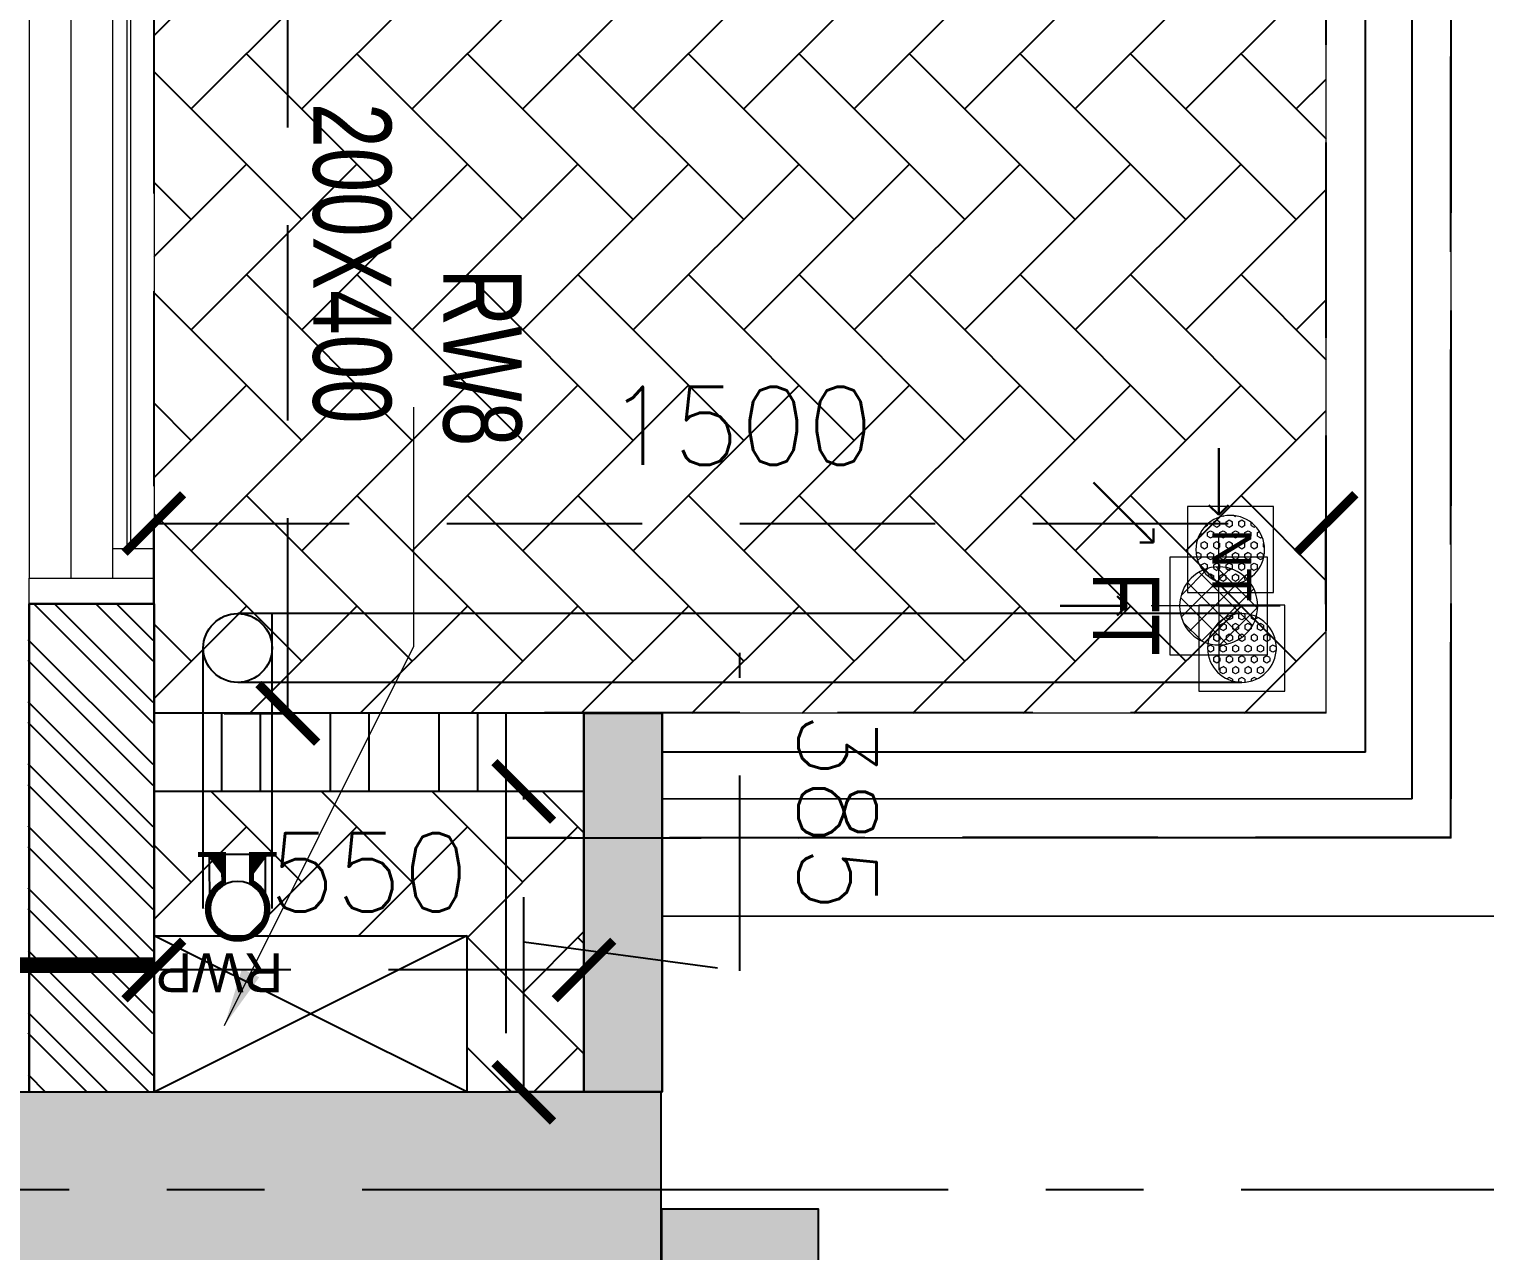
# Model space of a CAD drawing. Header units: millimetres. Extents: x -414464 to 1686, y -90036 to 108605.
# Drawn here: x -103940 to -102077, y -53858 to -52294 of the extents above; entities that cross this region are included whole.
import ezdxf

# ---------------------------------------------------------------- set-up
doc = ezdxf.new("R2010")
doc.units = ezdxf.units.MM
doc.header["$LTSCALE"] = 1000
doc.header["$MEASUREMENT"] = 0
for name, pattern in [('$1$AUDIT_D_120904163729-0', [0]), ('$36$HIDDEN', [0.375, 0.25, -0.125]), ('3BHK-A$1$AUDIT_D_120904163729-0', [0]), ('3BHK-A$1$DASHED', [0.75, 0.5, -0.25]), ('AUDIT_D_120904163729-0', [0]), ('T8(T9 IS SIMILAR) - DIMENSION & TEXTING$1$AUDIT_D_120904163729-0', [0]), ('T8(T9 IS SIMILAR) - DIMENSION & TEXTING$1$HIDDEN', [0.375, 0.25, -0.125]), ('T8(T9 IS SIMILAR) - TYPICAL FLOOR ELEVATION$1$AUDIT_D_120904163729-0', [0]), ('T8(T9 IS SIMILAR)$1$$0$HIDDEN', [0.375, 0.25, -0.125]), ('T8(T9 IS SIMILAR)$1$HIDDEN', [0.375, 0.25, -0.125]), ('T8_REFUGE COLUMNS$1$CENTER2', [1.125, 0.75, -0.125, 0.125, -0.125])]:
    doc.linetypes.add(name, pattern=pattern)
doc.layers.get('0').update_dxf_attribs({"linetype": 'AUDIT_D_120904163729-0'})
for name, color, linetype in [('$0$A-HATCH -160', 251, '$1$AUDIT_D_120904163729-0'), ('$21$A-DIMENSIONS', 2, '$36$HIDDEN'), ('3BHK-A$1$$1$CUT-OUT', 49, 'Continuous'), ('3BHK-A$1$A-DECK SUNK 125', 8, 'Continuous'), ('3BHK-A$1$A-Elev Feature-Chajja', 13, 'Continuous'), ('3BHK-A$1$A-HATCH -160', 251, '3BHK-A$1$AUDIT_D_120904163729-0'), ('3BHK-A$1$CUT-OUT', 49, 'Continuous'), ('3BHK-A$1$ELE 1', 1, 'Continuous'), ('a-rcc', 3, 'Continuous'), ('T8(T9 IS SIMILAR) - DIMENSION & TEXTING$1$A-DIMENSIONS', 2, 'T8(T9 IS SIMILAR) - DIMENSION & TEXTING$1$HIDDEN'), ('T8(T9 IS SIMILAR) - DIMENSION & TEXTING$1$A-PLUMBING', 7, 'T8(T9 IS SIMILAR) - DIMENSION & TEXTING$1$AUDIT_D_120904163729-0'), ('T8(T9 IS SIMILAR) - DIMENSION & TEXTING$1$A-RWS NOS.', 1, 'T8(T9 IS SIMILAR) - DIMENSION & TEXTING$1$AUDIT_D_120904163729-0'), ('T8(T9 IS SIMILAR) - DIMENSION & TEXTING$1$RAILING', 35, 'Continuous'), ('T8(T9 IS SIMILAR) - DIMENSION & TEXTING$1$U-TI-EXT-PIPE', 7, 'Continuous'), ('T8(T9 IS SIMILAR) - DIMENSION & TEXTING$1$U-TI-EXT-SUP', 7, 'Continuous'), ('T8(T9 IS SIMILAR) - DIMENSION & TEXTING$1$U-TI-NT', 7, 'Continuous'), ('T8(T9 IS SIMILAR) - DIMENSION & TEXTING$1$U-TI-TEXT', 7, 'Continuous'), ('T8(T9 IS SIMILAR) - TYPICAL FLOOR ELEVATION$1$A-WALL HATCH', 252, 'T8(T9 IS SIMILAR) - TYPICAL FLOOR ELEVATION$1$AUDIT_D_120904163729-0'), ('T8(T9 IS SIMILAR) - TYPICAL FLOOR ELEVATION$1$A-WALL-FEATURES', 6, 'T8(T9 IS SIMILAR) - TYPICAL FLOOR ELEVATION$1$AUDIT_D_120904163729-0'), ('T8(T9 IS SIMILAR)$1$$6$a-beam 2', 50, 'Continuous'), ('T8(T9 IS SIMILAR)$1$S-BEAM', 20, 'T8(T9 IS SIMILAR)$1$$0$HIDDEN'), ('T8_REFUGE COLUMNS$1$A-CENTERLINE', 193, 'T8_REFUGE COLUMNS$1$CENTER2'), ('T8_REFUGE COLUMNS$1$A-RCC COLS', 3, 'Continuous'), ('T8_TYPICAL COLUMNS$1$A-RCC COLS', 3, 'Continuous')]:
    doc.layers.add(name, color=color, linetype=linetype)
for name, color, linetype, lineweight in [('3BHK-A$1$A-AC PIPE', 151, 'Continuous', 20), ('3BHK-A$1$a-TOI-fixtures', 251, 'Continuous', 0), ('3BHK-A$1$A-WALL- 160', 6, 'Continuous', 30), ('3BHK-A$1$Ele', 8, 'Continuous', 15), ('3BHK-A$1$Window', 4, 'Continuous', 20), ('T8(T9 IS SIMILAR) - DIMENSION & TEXTING$1$a-Text', 4, 'Continuous', 0), ('T8(T9 IS SIMILAR) - DIMENSION & TEXTING$1$R0-18-10-2014-T1-1st Podium Floor Plan$0$Text', 2, 'Continuous', 0), ('T8(T9 IS SIMILAR)$1$D&W', 8, 'Continuous', 25)]:
    doc.layers.add(name, color=color, linetype=linetype, lineweight=lineweight)
doc.layers.add('T8(T9 IS SIMILAR) - DIMENSION & TEXTING$1$U-IPD-75mm RWP PIPE', color=7, linetype='Continuous', true_color=0x2a00ff)
doc.layers.add('T8_REFUGE COLUMNS$1$COL-HATCH', color=7, linetype='Continuous', lineweight=25, true_color=0xa3a3a3)
doc.styles.add('3BHK-A$1$Romans 1', font='romans.shx', dxfattribs={"height": 100})
doc.styles.add('T8(T9 IS SIMILAR) - DIMENSION & TEXTING$1$arial', font='sanss___.ttf')
doc.styles.add('T8(T9 IS SIMILAR) - DIMENSION & TEXTING$1$ARIAL ARROW', font='swisscl.ttf')
doc.styles.add('T8(T9 IS SIMILAR) - DIMENSION & TEXTING$1$Romans 1', font='romans.shx', dxfattribs={"height": 100})
doc.styles.add('T8(T9 IS SIMILAR) - DIMENSION & TEXTING$1$Tahoma', font='tahoma.ttf')
doc.dimstyles.new('3BHK-A$1$ALPINE S', dxfattribs={"dimscale": 0, "dimtxt": 100, "dimasz": 75, "dimexe": 0, "dimexo": 0, "dimgap": 75, "dimtad": 1, "dimdec": 0, "dimzin": 0, "dimdsep": 46, "dimtxsty": '3BHK-A$1$Romans 1', "dimblk": '3BHK-A$1$_ArchTick', "dimcen": 0.09, "dimclrd": 256, "dimclre": 256, "dimclrt": 7, "dimadec": 0, "dimazin": 0, "dimtfac": 1, "dimtdec": 0, "dimtofl": 0, "dimtmove": 1, "dimatfit": 0, "dimldrblk": '3BHK-A$1$_Open90', "dimfxl": 1, "dimtolj": 1, "dimtzin": 0, "dimarcsym": 0})
doc.dimstyles.new('T8(T9 IS SIMILAR) - DIMENSION & TEXTING$1$ALPINE S', dxfattribs={"dimscale": 0, "dimtxt": 100, "dimasz": 75, "dimexe": 0, "dimexo": 0, "dimgap": 75, "dimtad": 1, "dimdec": 0, "dimzin": 0, "dimdsep": 46, "dimtxsty": 'T8(T9 IS SIMILAR) - DIMENSION & TEXTING$1$Romans 1', "dimblk": 'T8(T9 IS SIMILAR) - DIMENSION & TEXTING$1$_ArchTick', "dimcen": 0.09, "dimclrd": 256, "dimclre": 256, "dimclrt": 7, "dimadec": 0, "dimazin": 0, "dimtfac": 1, "dimtdec": 0, "dimtofl": 0, "dimtmove": 1, "dimatfit": 0, "dimldrblk": 'T8(T9 IS SIMILAR) - DIMENSION & TEXTING$1$_Open90', "dimfxl": 1, "dimtolj": 1, "dimtzin": 0, "dimarcsym": 0})
doc.dimstyles.new('T8(T9 IS SIMILAR) - DIMENSION & TEXTING$1$SAMATA STD', dxfattribs={"dimtxt": 100, "dimasz": 50, "dimexe": 50, "dimexo": 50, "dimgap": 10, "dimtad": 0, "dimdec": 0, "dimrnd": 5, "dimzin": 0, "dimdsep": 46, "dimtxsty": 'T8(T9 IS SIMILAR) - DIMENSION & TEXTING$1$Tahoma', "dimblk": 'T8(T9 IS SIMILAR) - DIMENSION & TEXTING$1$_Origin2', "dimcen": -50, "dimdle": 50, "dimclrd": 7, "dimclre": 7, "dimclrt": 7, "dimadec": 0, "dimazin": 0, "dimtfac": 1, "dimtdec": 0, "dimtmove": 1, "dimatfit": 3, "dimfxl": 150, "dimtfill": 1, "dimtolj": 1, "dimtzin": 0, "dimlwd": -1, "dimlwe": -1, "dimarcsym": 0})

# ---------------------------------------------------------------- blocks, each defined once
blk = doc.blocks.new('T8_REFUGE COLUMNS')
at = {"layer": 'T8_REFUGE COLUMNS$1$COL-HATCH', "linetype": 'ByBlock'}
h = blk.add_hatch(color=256, dxfattribs=at)
h.dxf.hatch_style = 1
h.paths.add_polyline_path([(1194132.1, -5714149.9), (1193882.1, -5714149.9), (1193882.1, -5709939.9), (1194132.1, -5709939.9)])
at = {"layer": 'T8_REFUGE COLUMNS$1$A-CENTERLINE'}
blk.add_line((1194007.1, -5714822.3), (1194007.1, -5698573.6), dxfattribs=at)
at = {"layer": 'T8_REFUGE COLUMNS$1$A-RCC COLS', "linetype": 'ByBlock'}
blk.add_lwpolyline([(1194132.1, -5714149.9), (1193882.1, -5714149.9), (1193882.1, -5709939.9), (1194132.1, -5709939.9)], close=True, dxfattribs=at)
blk = doc.blocks.new('T8_TYPICAL COLUMNS')
at = {"layer": 'T8_TYPICAL COLUMNS$1$A-RCC COLS', "linetype": 'ByBlock'}
blk.add_blockref('T8_REFUGE COLUMNS', (0, 0), dxfattribs=at)
blk = doc.blocks.new('3BHK-A$1$2400')
at = {"layer": '3BHK-A$1$Window', "color": 1, "lineweight": 13}
for p, q in [((1151176.5, -5692111.9), (1148842.5, -5692111.9)), ((1149607.5, -5692111.9), (1148880, -5692111.9)), ((1149607.5, -5692165.3), (1148880, -5692165.3)), ((1150373.7, -5692165.3), (1149645, -5692165.3)), ((1150411.2, -5692165.3), (1151176.5, -5692165.3)), ((1149607.5, -5692218.6), (1148842.5, -5692218.6)), ((1150373.7, -5692218.6), (1149645, -5692218.6)), ((1151139, -5692218.6), (1150411.2, -5692218.6)), ((1150373.7, -5692271.9), (1148842.5, -5692271.9)), ((1151139, -5692271.9), (1150411.2, -5692271.9))]:
    blk.add_line(p, q, dxfattribs=at)
at = {"layer": '3BHK-A$1$Window', "color": 5, "lineweight": 13}
for p, q in [((1149607.5, -5692142.2), (1148880, -5692142.2)), ((1149607.5, -5692146.7), (1148880, -5692146.7)), ((1150373.7, -5692183.8), (1149645, -5692183.8)), ((1150373.7, -5692200), (1149645, -5692200)), ((1151139, -5692237.2), (1150411.2, -5692237.2)), ((1151139, -5692253.3), (1150411.2, -5692253.3))]:
    blk.add_line(p, q, dxfattribs=at)
at = {"layer": '3BHK-A$1$Window', "color": 4, "lineweight": 13}
for points in [[(1148842.5, -5692111.9), (1148809.5, -5692111.9), (1148809.5, -5692271.9), (1148842.5, -5692271.9)], [(1148880, -5692146.7), (1148880, -5692165.3), (1148842.5, -5692165.3), (1148842.5, -5692111.9), (1148880, -5692111.9), (1148880, -5692142.2), (1148875.5, -5692142.2), (1148875.5, -5692146.7)], [(1149607.5, -5692146.7), (1149607.5, -5692165.3), (1149645, -5692165.3), (1149645, -5692111.9), (1149607.5, -5692111.9), (1149607.5, -5692142.2), (1149612, -5692142.2), (1149612, -5692146.7)], [(1151209.5, -5692111.9), (1151176.5, -5692111.9), (1151176.5, -5692271.9), (1151209.5, -5692271.9)], [(1149645, -5692200), (1149645, -5692218.6), (1149607.5, -5692218.6), (1149607.5, -5692165.3), (1149645, -5692165.3), (1149645, -5692183.8), (1149640.5, -5692183.8), (1149640.5, -5692200)], [(1150373.7, -5692200), (1150373.7, -5692218.6), (1150411.2, -5692218.6), (1150411.2, -5692165.3), (1150373.7, -5692165.3), (1150373.7, -5692183.8), (1150378.2, -5692183.8), (1150378.2, -5692200)], [(1150411.2, -5692253.3), (1150411.2, -5692271.9), (1150373.7, -5692271.9), (1150373.7, -5692218.6), (1150411.2, -5692218.6), (1150411.2, -5692237.2), (1150406.7, -5692237.2), (1150406.7, -5692253.3)], [(1151139, -5692253.3), (1151139, -5692271.9), (1151176.5, -5692271.9), (1151176.5, -5692218.6), (1151139, -5692218.6), (1151139, -5692237.2), (1151143.5, -5692237.2), (1151143.5, -5692253.3)]]:
    blk.add_lwpolyline(points, close=True, dxfattribs=at)
blk = doc.blocks.new('3BHK-A$1$_ArchTick')
at = {"color": 0, "linetype": 'ByBlock', "const_width": 0.15}
blk.add_lwpolyline([(-0.5, -0.5), (0.5, 0.5)], dxfattribs=at)
blk = doc.blocks.new('3BHK-A$1$_Open90')
at = {"color": 0, "linetype": 'ByBlock', "lineweight": -2}
for p, q in [((0, 0), (-1, 0)), ((-0.5, 0.5), (0, 0)), ((0, 0), (-0.5, -0.5))]:
    blk.add_line(p, q, dxfattribs=at)
blk = doc.blocks.new('T8(T9 IS SIMILAR) - TYPICAL FLOOR ELEVATION')
at = {"layer": 'T8(T9 IS SIMILAR) - TYPICAL FLOOR ELEVATION$1$A-WALL HATCH', "linetype": 'ByBlock'}
h = blk.add_hatch(dxfattribs=at)
h.set_pattern_fill('ZIGZAG', color=256, scale=250)
h.set_pattern_definition([(0, (0, 0), (31.25, 31.25), [31.25, -31.25]), (90, (31.25, 0), (-31.25, 31.25), [31.25, -31.25])])
h.paths.add_polyline_path([(1186332.7, -5719983.5), (1186332.7, -5719683.5), (1186432.7, -5719683.5), (1186432.7, -5719883.5), (1186982.7, -5719883.5), (1186982.7, -5719523.5), (1187082.7, -5719523.5), (1187082.7, -5719983.5)])
h.paths.add_polyline_path([(1190232.7, -5719983.5), (1190232.7, -5719683.5), (1190132.7, -5719683.5), (1190132.7, -5719883.5), (1189582.7, -5719883.5), (1189582.7, -5719523.5), (1189482.7, -5719523.5), (1189482.7, -5719983.5)])
h.paths.add_polyline_path([(1190857.7, -5717933.5), (1190857.7, -5717733.5), (1190757.7, -5717733.5), (1190757.7, -5717933.5)])
h.paths.add_polyline_path([(1193357.7, -5717733.5), (1193357.7, -5717933.5), (1193257.7, -5717933.5), (1193257.7, -5717733.5)])
h.paths.add_polyline_path([(1196632.8, -5709938.8), (1196632.8, -5709738.8), (1196532.8, -5709738.8), (1196532.8, -5709938.8)])
h.paths.add_polyline_path([(1194132, -5709738.8), (1194132, -5709938.8), (1194032, -5709938.8), (1194032, -5709738.8)])
h.paths.add_polyline_path([(1195742.7, -5701889.7), (1196212.8, -5701889.7), (1196212.8, -5702349.7), (1196112.8, -5702349.7), (1196112.8, -5701989.7), (1195742.7, -5701989.7)])
h.paths.add_polyline_path([(1198312.8, -5702349.7), (1198312.8, -5701889.7), (1199132.6, -5701889.7), (1199132.6, -5701989.7), (1198412.8, -5701989.7), (1198412.8, -5702349.7)])
h.paths.add_polyline_path([(1199662.5, -5701090.3), (1199662.5, -5700890.3), (1199762.5, -5700890.3), (1199762.5, -5701090.3)])
h.paths.add_polyline_path([(1201862.6, -5700890.3), (1201862.6, -5701090.3), (1201962.6, -5701090.3), (1201962.6, -5700890.3)])
h.paths.add_polyline_path([(1210681.9, -5700890.3), (1210681.9, -5701090.3), (1210581.9, -5701090.3), (1210581.9, -5700890.3)])
h.paths.add_polyline_path([(1212882, -5701090.3), (1212882, -5700890.3), (1212782, -5700890.3), (1212782, -5701090.3)])
h.paths.add_polyline_path([(1214231.8, -5702349.7), (1214231.8, -5701889.7), (1213412.3, -5701889.7), (1213412.3, -5701989.7), (1214131.8, -5701989.7), (1214131.8, -5702349.7)])
h.paths.add_polyline_path([(1216801.9, -5701889.7), (1216331.8, -5701889.7), (1216331.8, -5702349.7), (1216431.8, -5702349.7), (1216431.8, -5701989.7), (1216801.9, -5701989.7)])
h.paths.add_polyline_path([(1215911.7, -5709938.8), (1215911.7, -5709738.8), (1216011.7, -5709738.8), (1216011.7, -5709938.8)])
h.paths.add_polyline_path([(1218412.5, -5709738.8), (1218412.5, -5709938.8), (1218512.5, -5709938.8), (1218512.5, -5709738.8)])
h.paths.add_polyline_path([(1221686.9, -5717933.5), (1221686.9, -5717733.5), (1221786.9, -5717733.5), (1221786.9, -5717933.5)])
h.paths.add_polyline_path([(1219186.9, -5717733.5), (1219186.9, -5717933.5), (1219286.9, -5717933.5), (1219286.9, -5717733.5)])
h.paths.add_polyline_path([(1222311.8, -5719983.5), (1222311.8, -5719683.5), (1222411.8, -5719683.5), (1222411.8, -5719883.5), (1222961.8, -5719883.5), (1222961.8, -5719523.5), (1223061.8, -5719523.5), (1223061.8, -5719983.5)])
h.paths.add_polyline_path([(1226211.8, -5719983.5), (1226211.8, -5719683.5), (1226111.8, -5719683.5), (1226111.8, -5719883.5), (1225561.8, -5719883.5), (1225561.8, -5719523.5), (1225461.8, -5719523.5), (1225461.8, -5719983.5)])
h.paths.add_polyline_path([(1217001.9, -5727584.6), (1216901.9, -5727584.6), (1216901.9, -5727784.6), (1216356.8, -5727784.6), (1216356.8, -5727424.6), (1216256.8, -5727424.6), (1216256.8, -5727884.6), (1217001.9, -5727884.6)])
h.paths.add_polyline_path([(1214156.8, -5727424.6), (1214056.8, -5727424.6), (1214056.8, -5727784.6), (1213412.3, -5727784.6), (1213412.3, -5727884.6), (1214156.8, -5727884.6)])
h.paths.add_polyline_path([(1210681.9, -5728884), (1210681.9, -5728684), (1210581.9, -5728684), (1210581.9, -5728884)])
h.paths.add_polyline_path([(1212882, -5728684), (1212882, -5728884), (1212782, -5728884), (1212782, -5728684)])
h.paths.add_polyline_path([(1201862.6, -5728884), (1201862.6, -5728684), (1201962.6, -5728684), (1201962.6, -5728884)])
h.paths.add_polyline_path([(1199662.5, -5728684), (1199662.5, -5728884), (1199762.5, -5728884), (1199762.5, -5728684)])
h.paths.add_polyline_path([(1198387.7, -5727424.6), (1198487.7, -5727424.6), (1198487.7, -5727784.6), (1199132.3, -5727784.6), (1199132.3, -5727884.6), (1198387.7, -5727884.6)])
h.paths.add_polyline_path([(1195542.6, -5727584.6), (1195642.6, -5727584.6), (1195642.6, -5727784.6), (1196187.7, -5727784.6), (1196187.7, -5727424.6), (1196287.7, -5727424.6), (1196287.7, -5727884.6), (1195542.6, -5727884.6)])
at = {"layer": 'T8(T9 IS SIMILAR) - TYPICAL FLOOR ELEVATION$1$A-WALL-FEATURES', "linetype": 'ByBlock', "elevation": 0}
blk.add_lwpolyline([(1193656.8, -5709938.9), (1193657.2, -5708828.8), (1190532.7, -5708828.7), (1190532.8, -5709227.8)], dxfattribs=at)
blk.add_lwpolyline([(1194132, -5709738.8), (1194132, -5709938.8), (1194032, -5709938.8), (1194032, -5709738.8)], close=True, dxfattribs=at)
blk = doc.blocks.new('T8(T9 IS SIMILAR) - DIMENSION & TEXTING$1$_ArchTick')
at = {"color": 0, "linetype": 'ByBlock', "const_width": 0.15}
blk.add_lwpolyline([(-0.5, -0.5), (0.5, 0.5)], dxfattribs=at)
blk = doc.blocks.new('*D1419')
at = {"layer": 'T8(T9 IS SIMILAR) - DIMENSION & TEXTING$1$A-DIMENSIONS', "linetype": 'T8(T9 IS SIMILAR) - DIMENSION & TEXTING$1$HIDDEN', "lineweight": -2, "transparency": 16777216}
for p, q in [((1190232.7, -5710498.9), (1190232.7, -5710417.4)), ((1193397.6, -5710498.9), (1193397.6, -5710417.4))]:
    blk.add_line(p, q, dxfattribs=at)
at = {"layer": 'T8(T9 IS SIMILAR) - DIMENSION & TEXTING$1$A-DIMENSIONS', "lineweight": -2, "transparency": 16777216}
blk.add_line((1193397.6, -5710417.4), (1190232.7, -5710417.4), dxfattribs=at)
at = {"layer": 'T8(T9 IS SIMILAR) - DIMENSION & TEXTING$1$A-DIMENSIONS', "linetype": 'ByBlock', "lineweight": -2, "transparency": 16777216, "xscale": 75, "yscale": 75, "zscale": 75, "rotation": 180}
blk.add_blockref('T8(T9 IS SIMILAR) - DIMENSION & TEXTING$1$_ArchTick', (1190232.7, -5710417.4), dxfattribs=at)
at = {"layer": 'T8(T9 IS SIMILAR) - DIMENSION & TEXTING$1$A-DIMENSIONS', "linetype": 'ByBlock', "lineweight": -2, "transparency": 16777216, "xscale": 75, "yscale": 75, "zscale": 75}
blk.add_blockref('T8(T9 IS SIMILAR) - DIMENSION & TEXTING$1$_ArchTick', (1193397.6, -5710417.4), dxfattribs=at)
at = {"layer": 'T8(T9 IS SIMILAR) - DIMENSION & TEXTING$1$A-DIMENSIONS', "color": 7, "linetype": 'ByBlock', "transparency": 16777216, "insert": (1191815.2, -5710292.4), "char_height": 100, "attachment_point": 5, "style": 'T8(T9 IS SIMILAR) - DIMENSION & TEXTING$1$Romans 1'}
blk.add_mtext('\\A1;3165', dxfattribs=at)
blk = doc.blocks.new('T8(T9 IS SIMILAR) - DIMENSION & TEXTING$1$_Open90')
at = {"color": 0, "linetype": 'ByBlock', "lineweight": -2}
for p, q in [((-0.5, 0.5), (0, 0)), ((0, 0), (-1, 0)), ((0, 0), (-0.5, -0.5))]:
    blk.add_line(p, q, dxfattribs=at)
blk = doc.blocks.new('*D1420')
at = {"layer": 'T8(T9 IS SIMILAR) - DIMENSION & TEXTING$1$A-DIMENSIONS', "linetype": 'T8(T9 IS SIMILAR) - DIMENSION & TEXTING$1$HIDDEN', "lineweight": -2, "transparency": 16777216}
for p, q in [((1193257.9, -5709088.9), (1193154.5, -5709088.9)), ((1193257.9, -5710588.9), (1193154.5, -5710588.9))]:
    blk.add_line(p, q, dxfattribs=at)
at = {"layer": 'T8(T9 IS SIMILAR) - DIMENSION & TEXTING$1$A-DIMENSIONS', "lineweight": -2, "transparency": 16777216}
blk.add_line((1193154.5, -5710588.9), (1193154.5, -5709088.9), dxfattribs=at)
at = {"layer": 'T8(T9 IS SIMILAR) - DIMENSION & TEXTING$1$A-DIMENSIONS', "linetype": 'ByBlock', "lineweight": -2, "transparency": 16777216, "xscale": 75, "yscale": 75, "zscale": 75}
for p, rotation in [((1193154.5, -5709088.9), 90), ((1193154.5, -5710588.9), 270)]:
    blk.add_blockref('T8(T9 IS SIMILAR) - DIMENSION & TEXTING$1$_ArchTick', p, dxfattribs=dict(at, rotation=rotation))
at = {"layer": 'T8(T9 IS SIMILAR) - DIMENSION & TEXTING$1$A-DIMENSIONS', "color": 7, "linetype": 'ByBlock', "transparency": 16777216, "insert": (1193029.5, -5709838.9), "char_height": 100, "attachment_point": 5, "rotation": 90, "style": 'T8(T9 IS SIMILAR) - DIMENSION & TEXTING$1$Romans 1'}
blk.add_mtext('\\A1;1500', dxfattribs=at)
blk = doc.blocks.new('*D1421')
at = {"layer": 'T8(T9 IS SIMILAR) - DIMENSION & TEXTING$1$A-DIMENSIONS', "lineweight": -2, "transparency": 16777216}
for p, q in [((1193727.2, -5709839.1), (1193320.1, -5709839.1)), ((1193690.1, -5710115.5), (1193727.2, -5709839.1)), ((1193882.7, -5710115.5), (1193497.6, -5710115.5))]:
    blk.add_line(p, q, dxfattribs=at)
at = {"layer": 'T8(T9 IS SIMILAR) - DIMENSION & TEXTING$1$A-DIMENSIONS', "linetype": 'T8(T9 IS SIMILAR) - DIMENSION & TEXTING$1$HIDDEN', "lineweight": -2, "transparency": 16777216}
for p, q in [((1193497.6, -5710073.9), (1193497.6, -5710115.5)), ((1193882.7, -5710073.9), (1193882.7, -5710115.5))]:
    blk.add_line(p, q, dxfattribs=at)
at = {"layer": 'T8(T9 IS SIMILAR) - DIMENSION & TEXTING$1$A-DIMENSIONS', "linetype": 'ByBlock', "lineweight": -2, "transparency": 16777216, "xscale": 75, "yscale": 75, "zscale": 75, "rotation": 180}
blk.add_blockref('T8(T9 IS SIMILAR) - DIMENSION & TEXTING$1$_ArchTick', (1193497.6, -5710115.5), dxfattribs=at)
at = {"layer": 'T8(T9 IS SIMILAR) - DIMENSION & TEXTING$1$A-DIMENSIONS', "linetype": 'ByBlock', "lineweight": -2, "transparency": 16777216, "xscale": 75, "yscale": 75, "zscale": 75}
blk.add_blockref('T8(T9 IS SIMILAR) - DIMENSION & TEXTING$1$_ArchTick', (1193882.7, -5710115.5), dxfattribs=at)
at = {"layer": 'T8(T9 IS SIMILAR) - DIMENSION & TEXTING$1$A-DIMENSIONS', "color": 7, "linetype": 'ByBlock', "transparency": 16777216, "insert": (1193523.7, -5709714.1), "char_height": 100, "attachment_point": 5, "style": 'T8(T9 IS SIMILAR) - DIMENSION & TEXTING$1$Romans 1'}
blk.add_mtext('\\A1;385', dxfattribs=at)
blk = doc.blocks.new('*D1422')
at = {"layer": 'T8(T9 IS SIMILAR) - DIMENSION & TEXTING$1$A-DIMENSIONS', "linetype": 'T8(T9 IS SIMILAR) - DIMENSION & TEXTING$1$HIDDEN', "lineweight": -2, "transparency": 16777216}
for p, q in [((1193674.7, -5710038.5), (1193726.1, -5710038.5)), ((1193674.7, -5710588.9), (1193726.1, -5710588.9))]:
    blk.add_line(p, q, dxfattribs=at)
at = {"layer": 'T8(T9 IS SIMILAR) - DIMENSION & TEXTING$1$A-DIMENSIONS', "lineweight": -2, "transparency": 16777216}
blk.add_line((1193726.1, -5710038.5), (1193726.1, -5710588.9), dxfattribs=at)
at = {"layer": 'T8(T9 IS SIMILAR) - DIMENSION & TEXTING$1$A-DIMENSIONS', "linetype": 'ByBlock', "lineweight": -2, "transparency": 16777216, "xscale": 75, "yscale": 75, "zscale": 75}
for p, rotation in [((1193726.1, -5710038.5), 90), ((1193726.1, -5710588.9), 270)]:
    blk.add_blockref('T8(T9 IS SIMILAR) - DIMENSION & TEXTING$1$_ArchTick', p, dxfattribs=dict(at, rotation=rotation))
at = {"layer": 'T8(T9 IS SIMILAR) - DIMENSION & TEXTING$1$A-DIMENSIONS', "color": 7, "linetype": 'ByBlock', "transparency": 16777216, "insert": (1193601.1, -5710313.7), "char_height": 100, "attachment_point": 5, "rotation": 90, "style": 'T8(T9 IS SIMILAR) - DIMENSION & TEXTING$1$Romans 1'}
blk.add_mtext('\\A1;550', dxfattribs=at)
blk = doc.blocks.new('*U428')
at = {"layer": 'T8(T9 IS SIMILAR) - DIMENSION & TEXTING$1$RAILING', "color": 8, "linetype": 'Continuous'}
for points in [[(0.67, 0.4), (0.86, 0.88), (0.31, 0.16)], [(0.67, 0.4), (0.31, 0.16), (0.86, 0.16)], [(0.67, 0.4), (0.86, 0.16), (0.86, 0.88)]]:
    blk.add_solid(points, dxfattribs=at)
blk = doc.blocks.new('*U429')
at = {"layer": 'T8(T9 IS SIMILAR) - DIMENSION & TEXTING$1$RAILING', "color": 8, "linetype": 'Continuous', "extrusion": (0, 0, -1)}
for points in [[(-3.34, 0.4), (-3.16, 0.88), (-3.7, 0.16)], [(-3.34, 0.4), (-3.16, 0.16), (-3.16, 0.88)], [(-3.34, 0.4), (-3.7, 0.16), (-3.16, 0.16)]]:
    blk.add_solid(points, dxfattribs=at)
blk = doc.blocks.new('T8(T9 IS SIMILAR) - DIMENSION & TEXTING$1$SUP')
at = {"layer": 'T8(T9 IS SIMILAR) - DIMENSION & TEXTING$1$U-TI-EXT-SUP', "color": 1, "ltscale": 5}
for p, q in [((13177.168, -14122.156), (13177.168, -14125.488)), ((13180.612, -14122.156), (13180.612, -14125.488))]:
    blk.add_line(p, q, dxfattribs=at)
at = {"layer": 'T8(T9 IS SIMILAR) - DIMENSION & TEXTING$1$U-TI-EXT-SUP', "color": 8}
for p, q in [((13177.43, -14125.363), (13177.904, -14124.736)), ((13177.9, -14124.729), (13177.9, -14125.363)), ((13177.9, -14125.363), (13177.43, -14125.363))]:
    blk.add_line(p, q, dxfattribs=at)
at = {"layer": 'T8(T9 IS SIMILAR) - DIMENSION & TEXTING$1$U-TI-EXT-SUP', "color": 7}
blk.add_line((13179.751, -14125.488), (13178.029, -14125.488), dxfattribs=at)
at = {"layer": 'T8(T9 IS SIMILAR) - DIMENSION & TEXTING$1$U-TI-EXT-SUP', "color": 7, "const_width": 0.3}
blk.add_lwpolyline([(13178.031, -14123.789, -4.115665), (13179.751, -14123.789, 0)], format="xyb", dxfattribs=at)
for points in [[(13178.029, -14125.488), (13178.029, -14123.703)], [(13179.751, -14123.703), (13179.751, -14125.488)], [(13178.033, -14124.35), (13177.162, -14125.5)], [(13179.747, -14124.35), (13180.618, -14125.5)], [(13176.451, -14125.488), (13178.181, -14125.488)], [(13179.602, -14125.488), (13181.305, -14125.488)]]:
    blk.add_lwpolyline(points, dxfattribs=at)
at = {"layer": 'T8(T9 IS SIMILAR) - DIMENSION & TEXTING$1$U-TI-EXT-SUP', "color": 1}
blk.add_circle((13178.891, -14122.123), 1.703, dxfattribs=at)
at = {"layer": 'T8(T9 IS SIMILAR) - DIMENSION & TEXTING$1$U-TI-EXT-SUP', "color": 7}
blk.add_ellipse((13178.889, -14122.156), major_axis=(-1.348, 1.348), ratio=1, start_param=2.825571, end_param=8.127392, dxfattribs=at)
at = {"layer": 'T8(T9 IS SIMILAR) - DIMENSION & TEXTING$1$U-TI-EXT-SUP', "color": 8, "linetype": 'Continuous', "xscale": 0.8610379049555374, "yscale": 0.8610379049555374, "zscale": 0.8610379049555374}
for name in ['*U428', '*U429']:
    blk.add_blockref(name, (13177.162, -14125.5), dxfattribs=at)
blk = doc.blocks.new('T8(T9 IS SIMILAR) - DIMENSION & TEXTING$1$NT')
at = {"layer": 'T8(T9 IS SIMILAR) - DIMENSION & TEXTING$1$a-Text', "lineweight": 0, "ltscale": 0.001}
h = blk.add_hatch(dxfattribs=at)
h.set_pattern_fill('HEX', color=6, scale=2, angle=90, style=0)
h.set_pattern_definition([(90, (757.184838, 130.392763), (-0.009976283, -1e-14), [0.00575981, -0.01151962]), (210, (757.184838, 130.392763), (0.00498814, -0.008639714), [0.00575981, -0.01151962]), (150, (757.184838, 130.398523), (-0.00498814, -0.008639714), [0.00575981, -0.01151962])])
h.paths.add_polyline_path([(756.5957, 132.1504, -1), (756.5957, 132.2604, -1)])
at = {"layer": 'T8(T9 IS SIMILAR) - DIMENSION & TEXTING$1$a-Text', "color": 6, "lineweight": 0}
for p, q in [((756.5266, 132.137), (756.5266, 132.2745)), ((756.5266, 132.2745), (756.6641, 132.2745)), ((756.6641, 132.2745), (756.6641, 132.137)), ((756.6641, 132.137), (756.5266, 132.137))]:
    blk.add_line(p, q, dxfattribs=at)
blk.add_circle((756.5957, 132.2054), 0.055, dxfattribs=at)
blk = doc.blocks.new('T8(T9 IS SIMILAR) - DIMENSION & TEXTING$1$A$C77D62699')
at = {"layer": 'T8(T9 IS SIMILAR) - DIMENSION & TEXTING$1$U-IPD-75mm RWP PIPE', "linetype": 'ByBlock', "elevation": 0}
for points in [[(-14182.4, 4677.6), (-14182.4, 3392.4)], [(-14094.4, 4677.6), (-14094.4, 3392.4)], [(-13804.9, 3436.4), (-14182.4, 3436.4)], [(-13804.9, 3348.4), (-14138.4, 3348.4)]]:
    blk.add_lwpolyline(points, dxfattribs=at)
at = {"layer": 'T8(T9 IS SIMILAR) - DIMENSION & TEXTING$1$U-IPD-75mm RWP PIPE', "linetype": 'ByBlock'}
blk.add_circle((-14138.4, 3392.4, 0), 44, dxfattribs=at)
at = {"layer": 'T8(T9 IS SIMILAR) - DIMENSION & TEXTING$1$U-TI-EXT-PIPE', "xscale": -20.76416868124874, "yscale": 20.76416868124874, "zscale": 20.76416868124874, "rotation": 270.1240371321761}
blk.add_blockref('T8(T9 IS SIMILAR) - DIMENSION & TEXTING$1$SUP', (280021.6, -269620.9, 0), dxfattribs=at)
at = {"layer": 'T8(T9 IS SIMILAR) - DIMENSION & TEXTING$1$U-TI-NT', "color": 8, "lineweight": 0, "xscale": -800.000000005728, "yscale": 800.000000005728, "zscale": 800.000000005728, "rotation": 270.0005630017112}
blk.add_blockref('T8(T9 IS SIMILAR) - DIMENSION & TEXTING$1$NT', (-119896.8, -600600, 0), dxfattribs=at)
at = {"layer": 'T8(T9 IS SIMILAR) - DIMENSION & TEXTING$1$U-TI-NT', "lineweight": 0, "xscale": -800.000000005728, "yscale": 800.000000005728, "zscale": 800.000000005728, "rotation": 90.00056300171119}
blk.add_blockref('T8(T9 IS SIMILAR) - DIMENSION & TEXTING$1$NT', (91494.2, 609940.2, -0.1), dxfattribs=at)
at = {"layer": 'T8(T9 IS SIMILAR) - DIMENSION & TEXTING$1$U-TI-TEXT', "style": 'T8(T9 IS SIMILAR) - DIMENSION & TEXTING$1$arial'}
blk.add_text('NT', height=50, dxfattribs=at).set_placement((-14291, 4639.7, -0.4))
blk.add_text('RWP', height=50, rotation=270, dxfattribs=at).set_placement((-13747.7, 3450.5, 0))
blk = doc.blocks.new('T8(T9 IS SIMILAR) - DIMENSION & TEXTING$1$_Origin2')
at = {"color": 0, "linetype": 'ByBlock', "lineweight": -2}
blk.add_line((-0.5, 0), (-1, 0), dxfattribs=at)
for radius in [0.5, 0.25]:
    blk.add_circle((0, 0), radius, dxfattribs=at)
blk = doc.blocks.new('3BHK-A$1$A$C1DA736AB')
at = {"layer": '3BHK-A$1$a-TOI-fixtures', "linetype": 'ByBlock'}
for points in [[(117, 0.4, 0), (202.3, 0.4, 0)], [(81.7, -82.8, 0), (158.2, -159.9, 0)], [(0.4, -117, 0), (0.4, -202.3, 0)]]:
    blk.add_leader(points, dimstyle='3BHK-A$1$ALPINE S', override={"dimscale": 1, "dimasz": 25, "dimtad": 0, "dimfxl": 5, "dimtfill": 1, "dimarcsym": 1}, dxfattribs=at)
blk = doc.blocks.new('3BHK-A$1$Type-A-First Floor Plan-bottom-up$0$FLOOR TRAP-flat-6')
at = {"layer": '3BHK-A$1$a-TOI-fixtures'}
h = blk.add_hatch(dxfattribs=at)
h.set_pattern_fill('ACET-2D-_USER', color=256, scale=20, angle=45, style=0, double=1, pattern_type=0)
h.set_pattern_definition([(45, (-789896.981, 5385770.066), (-14.142135624, 14.142135624), []), (135, (-789896.981, 5385770.066), (-14.142135624, -14.142135624), [])])
edge = h.paths.add_edge_path()
edge.add_arc((150, 150), 50, 0, 360)
for q in [(150, 228.6), (67.6, 150), (237.4, 150), (150, 63.6)]:
    blk.add_line((150, 150), q, dxfattribs=at)
blk.add_lwpolyline([(87.5, 212.5), (212.5, 212.5), (212.5, 87.5), (87.5, 87.5)], close=True, dxfattribs=at)
blk.add_circle((150, 150), 50, dxfattribs=at)
at = {"layer": '3BHK-A$1$A-WALL- 160', "linetype": 'ByBlock'}
blk.add_blockref('3BHK-A$1$A$C1DA736AB', (149.6, 149.6, 0), dxfattribs=at)
blk = doc.blocks.new('3BHK-A')
at = {"layer": '3BHK-A$1$A-DECK SUNK 125'}
h = blk.add_hatch(dxfattribs=at)
h.set_pattern_fill('AR-HBONE', color=256, scale=25)
h.paths.add_polyline_path([(1193397.4, -5709088.5), (1190792.7, -5709088.7), (1190792.7, -5709388.5), (1190232.7, -5709388.5), (1190232.7, -5710588.5), (1193397.4, -5710588.5)])
h.paths.add_polyline_path([(1193497.4, -5710588.5), (1193497.3, -5710038.5), (1193882.3, -5710038.5), (1193882.3, -5710188.5), (1193682.6, -5710188.5), (1193682.6, -5710588.5)])
at = {"layer": '3BHK-A$1$A-HATCH -160', "linetype": 'ByBlock'}
h = blk.add_hatch(dxfattribs=at)
h.set_pattern_fill('ZIGZAG', color=256, scale=250)
h.set_pattern_definition([(9e-15, (1e-08, 0), (31.25, 31.25), [31.25, -31.25]), (90, (31.25, 0), (-31.25, 31.25), [31.25, -31.25])])
h.paths.add_polyline_path([(1185182.8, -5714749.5), (1186532.7, -5714749.5), (1186532.7, -5714149.5), (1186632.7, -5714149.5), (1186632.7, -5714749.5), (1188712.7, -5714749.5), (1188712.7, -5714049.5), (1189032.5, -5714049.5), (1189032.5, -5714149.5), (1188812.7, -5714149.5), (1188812.7, -5715449.5), (1189032.5, -5715449.5), (1189032.5, -5715549.5), (1188712.7, -5715549.5), (1188712.7, -5714849.5), (1186632.7, -5714849.5), (1186632.7, -5715664.5), (1186532.7, -5715664.5), (1186532.7, -5714849.5), (1185182.8, -5714849.5)])
h.paths.add_polyline_path([(1185182.8, -5713249.5), (1185782.7, -5713249.5), (1185782.7, -5713149.5), (1185182.8, -5713149.5)])
h.paths.add_polyline_path([(1186532.7, -5710699.5), (1186632.7, -5710699.5), (1186632.7, -5713249.5), (1186532.7, -5713249.5)])
h.paths.add_polyline_path([(1186532.7, -5717399.5), (1186632.7, -5717399.5), (1186632.7, -5716414.5), (1186532.7, -5716414.5)])
h.paths.add_polyline_path([(1194902.2, -5715375), (1194082.3, -5715375), (1194082.3, -5715475), (1194902.2, -5715475)])
h.paths.add_polyline_path([(1195782.2, -5715375), (1196682.2, -5715375), (1196682.2, -5715475), (1195782.2, -5715475)])
h.paths.add_polyline_path([(1194132.5, -5714149.9), (1196532.4, -5714149.9), (1196532.4, -5714049.9), (1194132.5, -5714049.9)])
h.paths.add_polyline_path([(1197432.4, -5711800.2), (1197532.4, -5711800.2), (1197532.4, -5714149.9), (1197432.4, -5714149.9)])
h.paths.add_polyline_path([(1198282.4, -5714149.9), (1198958.7, -5714149.9), (1198958.7, -5714049.9), (1198282.4, -5714049.9)])
h.paths.add_polyline_path([(1196871.9, -5720208.6), (1196082.2, -5720209.7), (1196082.3, -5720109.7), (1196082.2, -5720109.7), (1196182.2, -5720109.7), (1196871.9, -5720108.6)])
h.paths.add_polyline_path([(1193397.2, -5709939.9), (1193882.3, -5709939.6), (1193882.3, -5710040.1), (1193397.3, -5710040.1)])
h.paths.add_polyline_path([(1186632.7, -5708554.7), (1187192.3, -5708554.8), (1187192.3, -5708654.7), (1186632.7, -5708654.7)])
h.paths.add_polyline_path([(1194182.3, -5715724), (1194082.3, -5715724), (1194082.3, -5715474), (1194182.3, -5715474)])
h = blk.add_hatch(dxfattribs=at)
h.set_pattern_fill('ANSI32', color=256, scale=150)
h.set_pattern_definition([(45, (-0.65, 1285.594), (-39.77475644, 39.77475644), []), (45, (25.864, 1285.594), (-39.77475644, 39.77475644), [])])
h.paths.add_polyline_path([(1193257.5, -5710589.8), (1193882.6, -5710590), (1193882.6, -5710749.9), (1193257.5, -5710749.8)])
at = {"layer": '3BHK-A$1$$1$CUT-OUT', "elevation": 0}
blk.add_lwpolyline([(1193497.4, -5710588.5), (1193497.3, -5710038.5), (1193397.3, -5710038.5), (1193397.4, -5710588.5)], close=True, dxfattribs=at)
at = {"layer": '3BHK-A$1$A-AC PIPE', "linetype": '3BHK-A$1$DASHED', "ltscale": 0.1, "const_width": 20, "elevation": -0.5}
blk.add_lwpolyline([(1193719.8, -5710588.3), (1193719.8, -5710810.7), (1192557.7, -5710810.7)], dxfattribs=at)
at = {"layer": '3BHK-A$1$A-Elev Feature-Chajja', "color": 4, "elevation": 0}
for points in [[(1193497.3, -5710174.2), (1193397.3, -5710174.2), (1193397.3, -5710224.2), (1193497.3, -5710224.2)], [(1193497.3, -5710313.3), (1193397.3, -5710313.3), (1193397.3, -5710363.3), (1193497.3, -5710363.3)], [(1193497.3, -5710452.4), (1193397.3, -5710452.4), (1193397.3, -5710502.4), (1193497.3, -5710502.4)]]:
    blk.add_lwpolyline(points, close=True, dxfattribs=at)
at = {"layer": '3BHK-A$1$A-WALL- 160', "linetype": 'ByBlock'}
for p, q in [((1193257.5, -5710588.5, 0), (1193257.5, -5710748.5, 0)), ((1193257.5, -5710748.5, 0), (1193882.6, -5710748.5, 0))]:
    blk.add_line(p, q, dxfattribs=at)
at = {"layer": '3BHK-A$1$A-WALL- 160', "linetype": 'ByBlock', "elevation": 0}
blk.add_lwpolyline([(1193397.4, -5709938.5), (1193882.3, -5709938.5), (1193882.3, -5710038.5), (1193397.3, -5710038.5)], close=True, dxfattribs=at)
blk.add_lwpolyline([(1193257.5, -5710588.5), (1193882.6, -5710588.5)], dxfattribs=at)
at = {"layer": '3BHK-A$1$CUT-OUT'}
for p, q in [((1193882.3, -5710188.5, 0), (1193682.6, -5710588.5, 0)), ((1193682.6, -5710188.5, 0), (1193882.6, -5710588.5, 0))]:
    blk.add_line(p, q, dxfattribs=at)
at = {"layer": '3BHK-A$1$CUT-OUT', "elevation": 0}
blk.add_lwpolyline([(1193882.6, -5710588.5), (1193682.6, -5710588.5), (1193682.6, -5710188.5), (1193882.6, -5710188.5)], close=True, dxfattribs=at)
at = {"layer": '3BHK-A$1$Ele'}
for p, q in [((1193557.4, -5708928.5, 0), (1190632.7, -5708928.5, 0)), ((1193557.4, -5708928.5, 0), (1193557.4, -5709938.8, 0)), ((1193397.4, -5709088.5, 0), (1190792.7, -5709088.5, 0)), ((1193397.4, -5709088.5, 0), (1193397.4, -5709938.8, 0))]:
    blk.add_line(p, q, dxfattribs=at)
at = {"layer": '3BHK-A$1$ELE 1'}
for p, q in [((1193507.1, -5708978.5, 0), (1190682.7, -5708978.5, 0)), ((1193507.1, -5708978.5, 0), (1193507.4, -5709938.8, 0)), ((1193447.4, -5709038.5, 0), (1190742.7, -5709038.5, 0)), ((1193447.4, -5709038.5, 0), (1193447.4, -5709938.8, 0))]:
    blk.add_line(p, q, dxfattribs=at)
at = {"layer": '3BHK-A$1$a-TOI-fixtures', "extrusion": (0, 0, -1), "zscale": -1}
blk.add_blockref('3BHK-A$1$Type-A-First Floor Plan-bottom-up$0$FLOOR TRAP-flat-6', (-1193410, -5709376.2, 0), dxfattribs=at)
at = {"layer": '3BHK-A$1$A-WALL- 160', "linetype": 'ByBlock', "xscale": -1}
blk.add_blockref('3BHK-A$1$2400', (2342066.9, -18476.6, 0), dxfattribs=at)
blk = doc.blocks.new('T8(T9 IS SIMILAR) - DIMENSION & TEXTING')
at = {"layer": 'T8(T9 IS SIMILAR) - DIMENSION & TEXTING$1$A-RWS NOS.', "linetype": 'ByBlock', "insert": (1189541.4, -5710118.3, 0), "char_height": 100, "width": 3499.366, "attachment_point": 1, "style": 'T8(T9 IS SIMILAR) - DIMENSION & TEXTING$1$ARIAL ARROW'}
blk.add_mtext('\\pi3286.52148;RW8\\P\\pi3074.79146;200X400', dxfattribs=at)
at = {"layer": 'T8(T9 IS SIMILAR) - DIMENSION & TEXTING$1$A-PLUMBING', "linetype": 'ByBlock'}
blk.add_blockref('T8(T9 IS SIMILAR) - DIMENSION & TEXTING$1$A$C77D62699', (1207452.3, -5713874), dxfattribs=at)
at = {"layer": 'T8(T9 IS SIMILAR) - DIMENSION & TEXTING$1$R0-18-10-2014-T1-1st Podium Floor Plan$0$Text', "linetype": 'ByBlock', "style": 'T8(T9 IS SIMILAR) - DIMENSION & TEXTING$1$ARIAL ARROW'}
blk.add_text('FT', height=85, dxfattribs=at).set_placement((1193217.3, -5709387))
at = {"layer": 'T8(T9 IS SIMILAR) - DIMENSION & TEXTING$1$A-DIMENSIONS', "linetype": 'ByBlock'}
for base, p1, p2, angle, picture, middle in [((1193154.5, -5709088.9, 0.5), (1193257.9, -5710588.9, 0.5), (1193257.9, -5709088.9, 0.5), 90, '*D1420', (1193029.5, -5709838.9, 0.5)), ((1193726.1, -5710588.9, 0.5), (1193674.7, -5710038.5, 0.5), (1193674.7, -5710588.9, 0.5), 90, '*D1422', (1193601.1, -5710313.7, 0.5)), ((1190232.7, -5710417.4, 0.5), (1193397.6, -5710498.9, 0.5), (1190232.7, -5710498.9, 0.9), 180, '*D1419', (1191815.2, -5710292.4, 0.5))]:
    dim = blk.add_linear_dim(base=base, p1=p1, p2=p2, angle=angle, dimstyle='T8(T9 IS SIMILAR) - DIMENSION & TEXTING$1$ALPINE S', override={"dimscale": 1, "dimfxl": 5, "dimarcsym": 1}, dxfattribs=at)
    dim.commit()
    dim.dimension.update_dxf_attribs({"geometry": picture, "text_midpoint": middle})
dim = blk.add_linear_dim(base=(1193497.6, -5710115.5, 0.5), p1=(1193882.7, -5710073.9, 0.9), p2=(1193497.6, -5710073.9, 0.5), angle=180, dimstyle='T8(T9 IS SIMILAR) - DIMENSION & TEXTING$1$ALPINE S', override={"dimscale": 1, "dimfxl": 5, "dimarcsym": 1}, dxfattribs=at)
dim.commit()
dim.dimension.update_dxf_attribs({"geometry": '*D1421', "text_midpoint": (1193652.2, -5709839.1, 0.5), "dimtype": 128})
at = {"layer": 'T8(T9 IS SIMILAR) - DIMENSION & TEXTING$1$R0-18-10-2014-T1-1st Podium Floor Plan$0$Text'}
blk.add_leader([(1193797, -5710498.5), (1193311.5, -5710256), (1193005.5, -5710256)], dimstyle='T8(T9 IS SIMILAR) - DIMENSION & TEXTING$1$SAMATA STD', override={"dimasz": 75, "dimclrd": 2, "dimfxlon": 1, "dimarcsym": 1}, dxfattribs=at)
blk = doc.blocks.new('T8(T9 IS SIMILAR)')
at = {"layer": 'T8(T9 IS SIMILAR)$1$D&W', "linetype": 'ByBlock'}
blk.add_blockref('3BHK-A', (0, 0), dxfattribs=at)
blk.add_blockref('T8(T9 IS SIMILAR) - TYPICAL FLOOR ELEVATION', (0, 0), dxfattribs=at)
blk.add_blockref('T8_TYPICAL COLUMNS', (0, 0), dxfattribs=at)
at = {"layer": 'T8(T9 IS SIMILAR)$1$$6$a-beam 2', "linetype": 'ByBlock'}
blk.add_blockref('T8(T9 IS SIMILAR) - DIMENSION & TEXTING', (0, 0), dxfattribs=at)
at = {"layer": 'T8(T9 IS SIMILAR)$1$S-BEAM', "linetype": 'T8(T9 IS SIMILAR)$1$HIDDEN'}
blk.add_line((1193881.8, -5709938.4, -0.2), (1193556.8, -5709938.4, -0.6), dxfattribs=at)
at = {"layer": 'T8(T9 IS SIMILAR)$1$S-BEAM'}
for p, q in [((1193881.8, -5710138.4, -0.2), (1193881.8, -5709938.4, -0.2)), ((1193556.8, -5710138.4, -0.6), (1193881.8, -5710138.4, -0.2)), ((1190231.9, -5710588.8, -0.2), (1193881.7, -5710588.9, -0.2))]:
    blk.add_line(p, q, dxfattribs=at)
blk.add_lwpolyline([(1193556.6, -5708929), (1190631.9, -5708928.9), (1190632, -5709227.1), (1190232.6, -5709227.1), (1190232.6, -5709387.1), (1190792, -5709387.1), (1190791.9, -5709088.9), (1193396.7, -5709088.9), (1193396.8, -5710138.4), (1193556.8, -5710138.4)], close=True, dxfattribs=at)
at = {"layer": 'T8(T9 IS SIMILAR)$1$S-BEAM', "elevation": 2.3}
blk.add_lwpolyline([(1190632, -5708928.9), (1190632, -5708928.9), (1193556.6, -5708929), (1193556.8, -5710138.4)], dxfattribs=at)
blk = doc.blocks.new('A$C48506478')
at = {"layer": '$21$A-DIMENSIONS', "linetype": 'ByBlock'}
blk.add_blockref('T8(T9 IS SIMILAR)', (-1195542.6, 5727884.6), dxfattribs=at)
at = {"layer": '$0$A-HATCH -160', "linetype": 'ByBlock'}
blk.add_blockref('T8(T9 IS SIMILAR) - DIMENSION & TEXTING', (-1195542.6, 5727884.6), dxfattribs=at)

msp = doc.modelspace()

# ---------------------------------------------------------------- block references
at = {"layer": 'a-rcc', "linetype": 'ByBlock', "rotation": 270}
msp.add_blockref('A$C48506478', (-121076, -55315.3, 0), dxfattribs=at)

doc.saveas('drawing.dxf')
